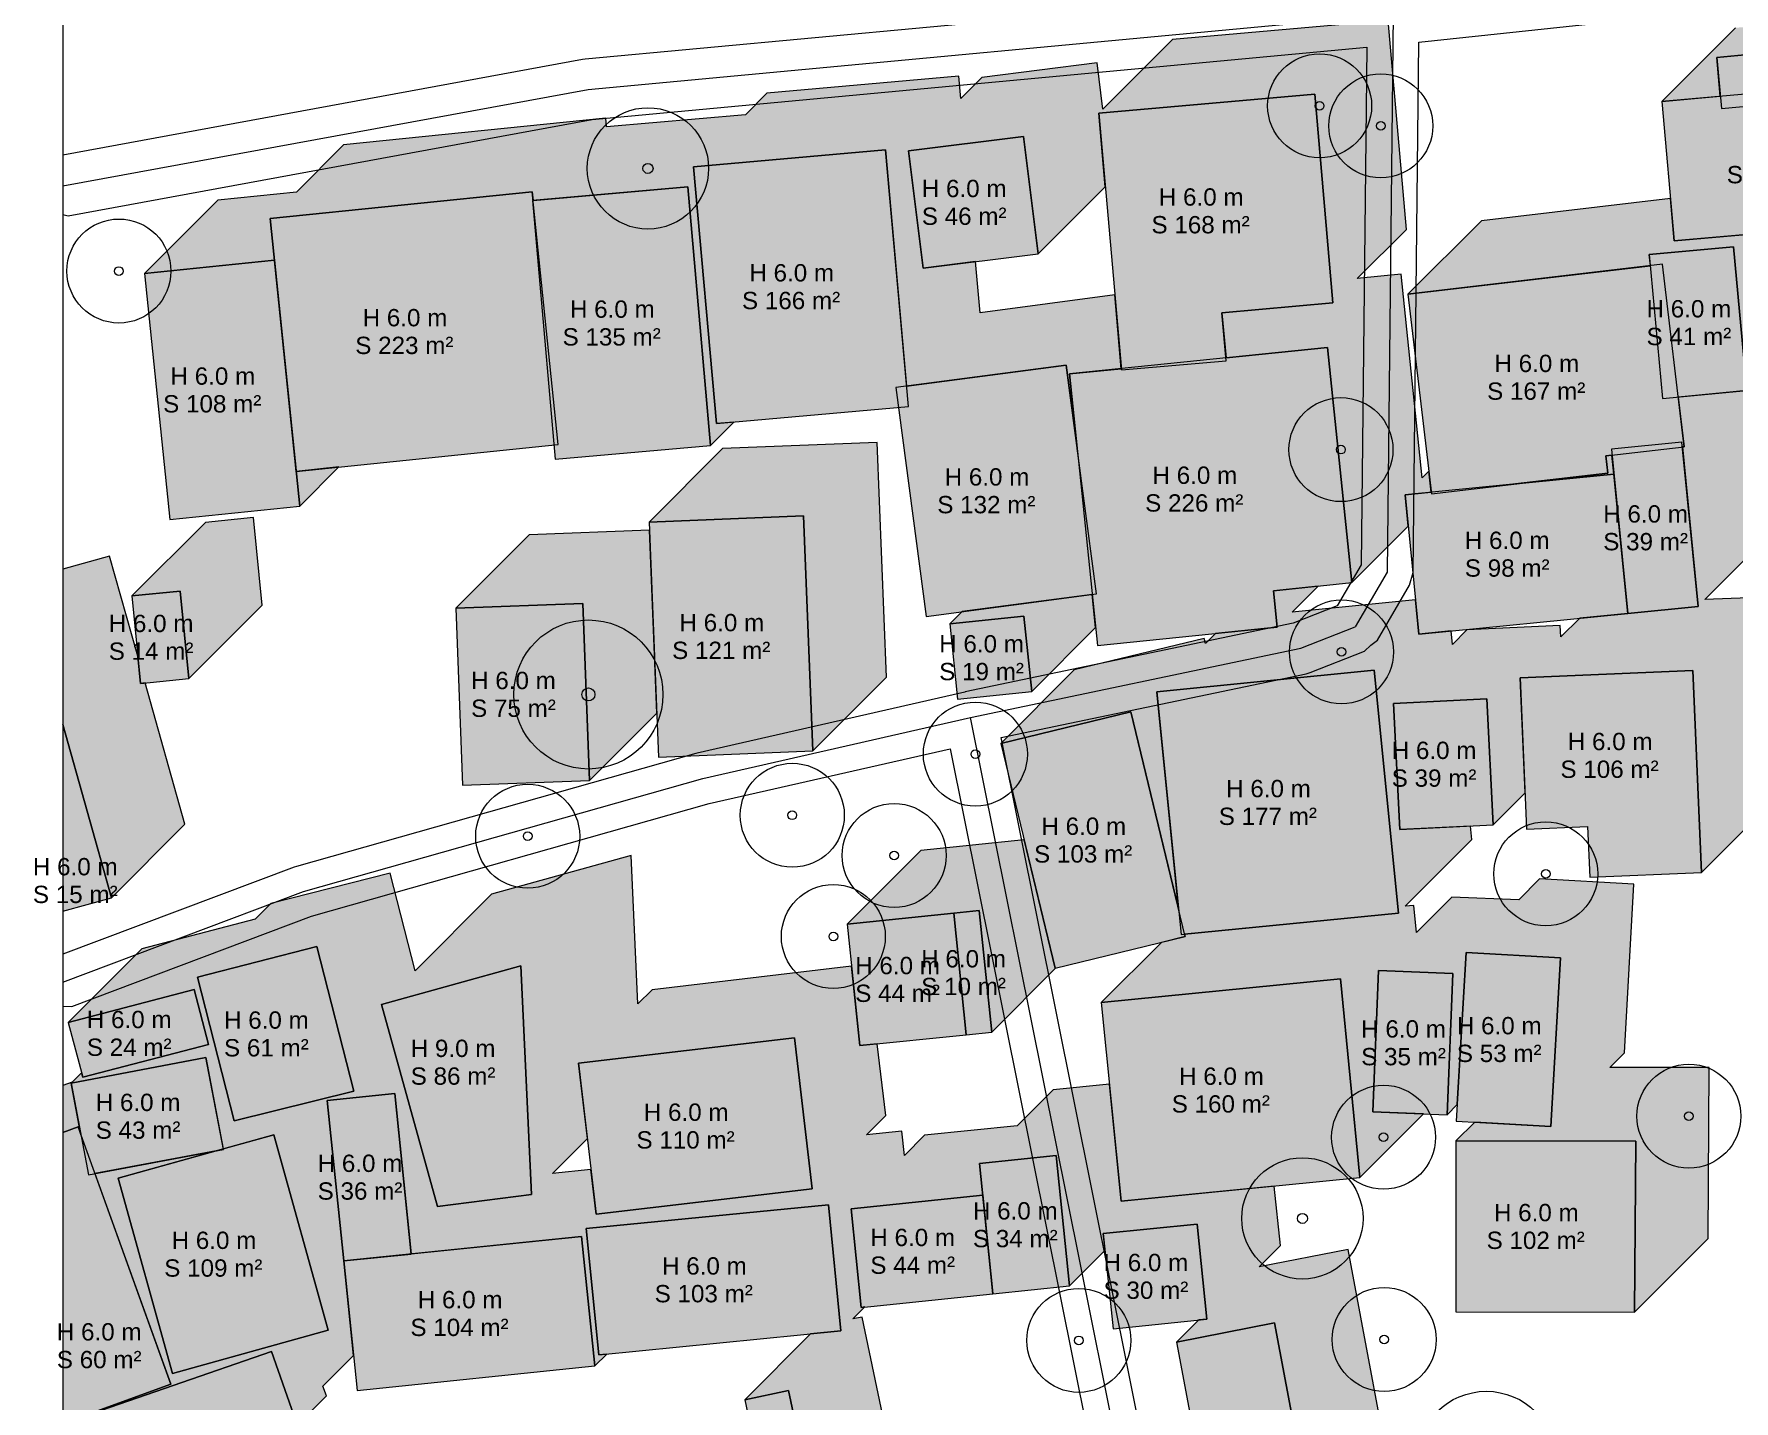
# Model space of a CAD drawing. Header units: metres. Extents: x -4 to 969, y -5 to 964.
# Drawn here: x -1.7 to 96.4, y 790.8 to 869.7 of the extents above; entities that cross this region are included whole.
import ezdxf

# ---------------------------------------------------------------- set-up
doc = ezdxf.new("R2010")
doc.units = ezdxf.units.M
doc.header["$MEASUREMENT"] = 0
for name, color, linetype, lineweight, true_color in [('TPX_BUILDING_AREAS_TEXT', 7, 'CONTINUOUS', 0, 0x000000), ('TPX_BUILDING_HEIGHTS_TEXT', 7, 'CONTINUOUS', 0, 0x000000), ('TPX_BUILDINGS', 7, 'CONTINUOUS', 0, 0x000000), ('TPX_BUILDINGS_HATCH', 7, 'CONTINUOUS', 0, 0xf0f0f0), ('TPX_BUILDINGS_SHADOWS_HATCH', 7, 'CONTINUOUS', 0, 0x000000), ('TPX_BUILDINGS_SHADOWS_OUTLINES', 7, 'CONTINUOUS', 0, 0x000000), ('TPX_FRAME_PROJECT', 7, 'CONTINUOUS', 0, 0x000000), ('TPX_ROADS_AXES', 7, 'CONTINUOUS', 0, 0x323232), ('TPX_ROADS_CONTOURS', 7, 'CONTINUOUS', 0, 0x646464), ('TPX_VEGETATION_TREES_INDIVIDUAL', 7, 'CONTINUOUS', 0, 0x136734)]:
    doc.layers.add(name, color=color, linetype=linetype, lineweight=lineweight, true_color=true_color)
doc.styles.add('TPX_TEXTE', font='arial.ttf')

# ---------------------------------------------------------------- blocks, each defined once
blk = doc.blocks.new('TREETR003_CR040')
at = {"layer": 'TPX_VEGETATION_TREES_INDIVIDUAL'}
for radius in [4, 0.333]:
    blk.add_circle((0, 0, 0.036), radius, dxfattribs=at)
blk = doc.blocks.new('TREETR003_CR030')
at = {"layer": 'TPX_VEGETATION_TREES_INDIVIDUAL'}
for radius in [3, 0.25]:
    blk.add_circle((0, 0, 0.036), radius, dxfattribs=at)
blk = doc.blocks.new('TREETR004_CR043')
at = {"layer": 'TPX_VEGETATION_TREES_INDIVIDUAL'}
for radius in [4.3, 0.375]:
    blk.add_circle((0, 0, 0.036), radius, dxfattribs=at)
blk = doc.blocks.new('TREETR003_CR035')
at = {"layer": 'TPX_VEGETATION_TREES_INDIVIDUAL'}
for radius in [3.5, 0.292]:
    blk.add_circle((0, 0, 0.036), radius, dxfattribs=at)

msp = doc.modelspace()

# ---------------------------------------------------------------- hatches: boundary and pattern name
at = {"layer": 'TPX_BUILDINGS_HATCH'}
for points in [[(103.13, 869.079), (95.444, 868.35), (95.715, 865.398), (103.412, 866.128), (103.13, 869.079)], [(105.862, 867.008), (92.287, 865.82), (92.988, 857.772), (106.564, 858.96), (105.862, 867.008)], [(72.246, 866.239), (59.787, 865.143), (61.088, 850.318), (67.142, 850.843), (66.894, 853.618), (73.298, 854.189), (72.246, 866.239)], [(55.444, 863.792), (48.799, 862.955), (49.65, 856.19), (56.295, 857.027), (55.444, 863.792)], [(47.474, 863.029), (36.394, 862.047), (37.717, 847.222), (48.797, 848.204), (47.474, 863.029)], [(27.09, 860.605), (11.961, 859.059), (13.469, 844.467), (28.588, 846.013), (27.09, 860.605)], [(36.069, 860.885), (27.103, 860.097), (28.415, 845.172), (37.381, 845.96), (36.069, 860.885)], [(96.417, 857.427), (91.556, 856.983), (92.324, 848.669), (97.185, 849.125), (96.417, 857.427)], [(12.209, 856.649), (4.71, 855.876), (6.173, 841.682), (13.672, 842.455), (12.209, 856.649)], [(92.324, 856.421), (77.622, 854.688), (78.98, 843.169), (89.16, 844.37), (89.048, 845.365), (93.558, 845.886), (92.324, 856.421)], [(72.988, 851.612), (58.099, 850.088), (59.709, 834.412), (70.087, 835.481), (69.873, 837.581), (74.384, 838.047), (72.988, 851.612)], [(57.901, 850.596), (48.082, 849.297), (49.827, 836.099), (59.646, 837.398), (57.901, 850.596)], [(93.437, 846.151), (89.364, 845.742), (90.311, 836.268), (94.372, 836.677), (93.437, 846.151)], [(89.511, 844.304), (77.458, 843.11), (78.258, 835.073), (90.311, 836.268), (89.511, 844.304)], [(42.748, 841.895), (33.835, 841.538), (34.377, 827.983), (43.289, 828.34), (42.748, 841.895)], [(6.765, 837.559), (3.985, 837.275), (4.48, 832.234), (7.272, 832.507), (6.765, 837.559)], [(30.015, 836.839), (22.679, 836.564), (23.058, 826.359), (30.394, 826.634), (30.015, 836.839)], [(55.467, 836.103), (51.186, 835.66), (51.636, 831.327), (55.917, 831.77), (55.467, 836.103)], [(75.679, 832.987), (63.144, 831.746), (64.531, 817.739), (77.076, 818.98), (75.679, 832.987)], [(94.076, 832.972), (84.101, 832.557), (84.476, 823.811), (87.991, 823.965), (88.12, 821.046), (94.569, 821.318), (94.076, 832.972)], [(82.178, 831.335), (76.791, 831.077), (77.15, 823.802), (82.537, 824.06), (82.178, 831.335)], [(61.625, 830.581), (54.129, 828.768), (57.276, 815.795), (64.772, 817.619), (61.625, 830.581)], [(0, 829.855), (0, 819.078), (2.807, 819.866), (0, 829.855)], [(51.419, 818.974), (45.267, 818.338), (45.987, 811.329), (52.14, 811.955), (51.419, 818.974)], [(52.886, 819.122), (51.419, 818.974), (52.14, 811.955), (53.607, 812.113), (52.886, 819.122)], [(14.652, 817.047), (7.769, 815.28), (9.884, 806.993), (16.789, 808.693), (14.652, 817.047)], [(80.981, 816.702), (80.417, 806.969), (85.872, 806.664), (86.425, 816.397), (80.981, 816.702)], [(26.427, 815.93), (18.385, 813.695), (21.615, 802.049), (27.045, 802.739), (26.427, 815.93)], [(75.925, 815.659), (75.597, 807.498), (79.88, 807.333), (80.207, 815.483), (75.925, 815.659)], [(7.574, 814.561), (0.319, 812.672), (1.15, 809.511), (8.405, 811.4), (7.574, 814.561)], [(73.725, 815.178), (59.931, 813.812), (61.07, 802.348), (74.853, 803.714), (73.725, 815.178)], [(42.219, 811.783), (29.761, 810.31), (30.782, 801.6), (43.251, 803.061), (42.219, 811.783)], [(8.264, 810.637), (0.483, 809.167), (1.483, 803.873), (9.265, 805.332), (8.264, 810.637)], [(19.155, 808.567), (15.258, 808.169), (16.215, 798.905), (20.101, 799.303), (19.155, 808.567)], [(0, 806.316), (0, 790.323), (0.253, 789.627), (6.237, 791.8), (0.884, 806.636), (0, 806.316)], [(12.175, 806.181), (3.192, 803.678), (6.333, 792.408), (15.317, 794.91), (12.175, 806.181)], [(80.399, 805.83), (80.382, 795.967), (90.709, 795.951), (90.769, 805.815), (80.399, 805.83)], [(57.317, 804.98), (52.905, 804.526), (53.671, 797.009), (58.094, 797.463), (57.317, 804.98)], [(53.086, 802.691), (45.488, 801.917), (46.063, 796.224), (53.671, 797.009), (53.086, 802.691)], [(44.184, 802.146), (30.204, 800.769), (30.925, 793.484), (44.906, 794.861), (44.184, 802.146)], [(65.453, 801.034), (60.045, 800.477), (60.619, 794.993), (66.027, 795.55), (65.453, 801.034)], [(29.943, 800.315), (16.215, 798.905), (16.98, 791.421), (30.708, 792.842), (29.943, 800.315)], [(69.926, 795.329), (64.268, 794.219), (67.247, 778.326), (72.917, 779.392), (69.926, 795.329)], [(12.046, 793.674), (0.69, 789.75), (2.7, 783.994), (10.97, 786.87), (10.264, 788.925), (13.327, 789.995), (12.046, 793.674)], [(41.882, 791.424), (39.354, 790.886), (40.708, 784.455), (43.236, 784.981), (41.882, 791.424)]]:
    msp.add_hatch(color=256, dxfattribs=at).paths.add_polyline_path(points)
at = {"layer": 'TPX_BUILDINGS_SHADOWS_HATCH'}
for points in [[(96.529, 870.063), (92.287, 865.82), (95.65, 866.114), (95.444, 868.35), (103.13, 869.079), (103.348, 866.788), (105.862, 867.008), (106.467, 860.065), (106.725, 860.121), (109.243, 848.65), (99.362, 846.488), (99.196, 846.322), (110.066, 847.845), (110.547, 844.452), (99.743, 842.939), (99.699, 842.896), (113.908, 844.528), (114.986, 835.076), (115.761, 828.289), (114.857, 828.186), (115.867, 817.906), (120.109, 822.148), (119.171, 831.699), (120.003, 832.532), (119.229, 839.319), (118.151, 848.77), (114.439, 848.344), (114.789, 848.695), (114.309, 852.088), (112.415, 851.823), (113.485, 852.893), (110.967, 864.364), (110.71, 864.308), (110.105, 871.251), (107.591, 871.031), (107.372, 873.322), (99.687, 872.593), (97.217, 870.123), (96.529, 870.063)], [(8.952, 860.119), (4.71, 855.876), (12.209, 856.649), (13.672, 842.455), (15.937, 844.719), (13.469, 844.467), (11.961, 859.059), (27.09, 860.605), (27.142, 860.1), (36.069, 860.885), (37.381, 845.96), (38.733, 847.312), (37.717, 847.222), (36.394, 862.047), (47.474, 863.029), (48.692, 849.378), (57.901, 850.596), (58.556, 845.642), (58.099, 850.088), (61.081, 850.393), (60.708, 854.649), (52.934, 853.62), (52.671, 856.571), (49.65, 856.19), (48.799, 862.955), (55.444, 863.792), (56.295, 857.027), (60.16, 860.893), (59.787, 865.143), (72.246, 866.239), (73.298, 854.189), (66.894, 853.618), (67.127, 851.012), (72.988, 851.612), (74.384, 838.047), (77.638, 841.301), (77.458, 843.11), (78.969, 843.259), (78.825, 844.477), (78.441, 844.093), (77.23, 855.854), (74.705, 855.596), (77.541, 858.432), (76.489, 870.482), (64.03, 869.385), (60.021, 865.376), (59.686, 868.035), (53.042, 867.198), (51.831, 865.987), (51.716, 867.272), (40.637, 866.29), (39.394, 865.047), (31.385, 864.343), (31.333, 864.848), (16.204, 863.302), (13.488, 860.586), (8.952, 860.119)], [(58.372, 833.011), (54.129, 828.768), (61.625, 830.581), (64.385, 819.214), (63.144, 831.746), (75.679, 832.987), (77.076, 818.98), (64.737, 817.76), (64.772, 817.619), (63.405, 817.286), (59.931, 813.812), (73.725, 815.178), (74.853, 803.714), (78.524, 807.385), (75.597, 807.498), (75.925, 815.659), (80.207, 815.483), (79.88, 807.333), (80.473, 807.926), (80.981, 816.702), (86.425, 816.397), (85.872, 806.664), (81.478, 806.91), (80.399, 805.83), (90.769, 805.815), (90.709, 795.952), (94.952, 800.194), (95.011, 810.058), (89.274, 810.066), (90.114, 810.907), (90.667, 820.639), (85.224, 820.945), (84.023, 819.744), (80.168, 819.902), (78.122, 817.856), (77.968, 819.42), (77.467, 819.371), (81.319, 823.223), (81.242, 823.998), (77.15, 823.801), (76.791, 831.077), (82.178, 831.335), (82.537, 824.06), (84.386, 825.909), (84.101, 832.557), (94.076, 832.972), (94.569, 821.318), (98.812, 825.561), (98.319, 837.214), (94.762, 837.066), (98.615, 840.92), (97.749, 849.69), (98.017, 849.958), (96.972, 854.742), (104.107, 856.299), (103.584, 858.699), (92.988, 857.772), (92.775, 860.216), (81.865, 858.93), (77.622, 854.688), (91.615, 856.337), (91.556, 856.983), (96.417, 857.428), (97.185, 849.125), (93.222, 848.753), (93.558, 845.886), (93.464, 845.875), (94.372, 836.677), (90.311, 836.268), (87.537, 835.993), (86.453, 834.909), (86.42, 835.578), (81.033, 835.319), (80.196, 834.482), (80.119, 835.257), (78.258, 835.073), (78.061, 837.045), (70.947, 836.341), (72.454, 837.848), (69.873, 837.581), (70.087, 835.481), (66.511, 835.113), (65.937, 834.539), (65.868, 834.823), (58.372, 833.011)], [(38.077, 845.781), (33.835, 841.538), (42.748, 841.895), (43.289, 828.34), (47.532, 832.582), (46.99, 846.138), (38.077, 845.781)], [(89.16, 844.37), (83.837, 843.742), (89.508, 844.304), (89.398, 845.405), (89.048, 845.365), (89.16, 844.37)], [(8.227, 841.517), (3.985, 837.275), (6.765, 837.559), (7.272, 832.507), (11.515, 836.75), (11.008, 841.802), (8.227, 841.517)], [(26.922, 840.807), (22.679, 836.564), (30.015, 836.839), (30.394, 826.634), (34.275, 830.515), (33.854, 841.067), (26.922, 840.807)], [(0, 838.817), (0, 829.855), (2.807, 819.866), (7.05, 824.109), (4.759, 832.261), (4.48, 832.234), (4.326, 833.799), (2.703, 839.578), (0, 838.817)], [(51.899, 836.373), (51.186, 835.66), (55.467, 836.103), (55.917, 831.77), (59.602, 835.455), (59.406, 837.366), (51.899, 836.373)], [(49.509, 822.58), (45.267, 818.338), (51.419, 818.974), (52.886, 819.122), (53.607, 812.113), (57.292, 815.799), (57.276, 815.795), (55.48, 823.198), (49.509, 822.58)]]:
    msp.add_hatch(color=256, dxfattribs=at).paths.add_polyline_path(points)
h = msp.add_hatch(color=256, dxfattribs=at)
h.paths.add_polyline_path([(0, 756.04), (0, 755.465), (7.39, 759.315), (7.551, 759.006), (14.499, 762.508), (20.407, 765.496), (14.167, 763.58), (13.936, 764.329), (11.793, 763.249), (11.633, 763.557), (9.182, 762.281), (12.241, 765.339), (9.901, 771.901), (9.621, 771.801), (10.042, 772.222), (8.043, 778.498), (8.028, 778.493), (11.559, 782.024), (9.968, 786.522), (2.7, 783.994), (0.69, 789.75), (12.046, 793.674), (13.327, 789.995), (10.264, 788.925), (10.97, 786.87), (15.213, 791.113), (15.016, 791.685), (16.773, 793.442), (16.215, 798.905), (15.258, 808.169), (19.155, 808.567), (20.101, 799.304), (29.943, 800.315), (30.708, 792.842), (31.397, 793.53), (30.925, 793.484), (30.204, 800.769), (44.184, 802.146), (44.906, 794.861), (43.156, 794.688), (39.354, 790.886), (41.882, 791.424), (43.236, 784.981), (47.479, 789.224), (46.125, 795.667), (45.6, 795.555), (46.293, 796.248), (46.063, 796.224), (45.488, 801.917), (53.086, 802.691), (53.669, 797.026), (52.905, 804.526), (57.317, 804.98), (58.094, 797.463), (60.146, 799.516), (60.045, 800.477), (65.453, 801.034), (66.027, 795.55), (65.551, 795.501), (64.268, 794.219), (69.926, 795.329), (72.917, 779.392), (67.247, 778.326), (67.178, 778.696), (65.597, 777.116), (72.768, 777.844), (72.948, 776.019), (68.372, 775.547), (67.11, 774.285), (66.988, 775.324), (60.748, 774.587), (56.505, 770.345), (62.745, 771.081), (63.474, 764.88), (64.972, 766.377), (64.43, 771.606), (73.308, 772.526), (74.177, 764.039), (73.41, 771.553), (78.697, 772.099), (79.485, 764.482), (74.187, 763.948), (67.951, 763.3), (66.276, 761.625), (74.353, 762.42), (74.344, 762.511), (83.934, 763.489), (84.756, 755.496), (88.252, 758.992), (84.441, 758.602), (83.788, 764.926), (90.527, 765.624), (89.634, 769.31), (93.245, 770.183), (95.526, 761.155), (99.185, 764.813), (98.364, 764.524), (96.244, 770.843), (103.147, 773.152), (105.234, 766.943), (103.227, 766.236), (98.995, 762.005), (107.189, 765.08), (110.289, 756.828), (110.457, 756.996), (109.381, 760.375), (114.731, 762.082), (117.924, 752.017), (112.585, 750.311), (112.202, 751.515), (109.152, 748.465), (115.447, 749.091), (115.728, 746.272), (122.822, 746.967), (123.566, 739.394), (121.454, 739.186), (122.288, 730.732), (126.471, 734.915), (125.998, 739.036), (152.326, 742.051), (153.449, 732.257), (157.692, 736.5), (156.569, 746.294), (141.054, 744.517), (143.568, 747.032), (142.525, 756.074), (139.211, 755.691), (141.315, 757.796), (141.228, 757.997), (136.277, 756.017), (131.922, 766.543), (137.829, 768.981), (140.954, 761.417), (138.409, 768.861), (144.634, 770.99), (148.819, 758.75), (153.062, 762.993), (148.877, 775.233), (142.652, 773.104), (142.276, 772.728), (142.071, 773.224), (136.165, 770.785), (135.826, 770.447), (135.551, 771.082), (135.496, 771.058), (139.711, 775.274), (137.656, 780.835), (129.572, 777.832), (127.945, 776.205), (127.121, 778.191), (123.478, 776.666), (123.269, 776.457), (123.05, 777.085), (120.862, 776.315), (116.62, 772.073), (118.807, 772.842), (121.048, 766.424), (118.871, 765.666), (118.59, 766.466), (118.204, 766.079), (113.624, 764.618), (113.315, 764.309), (111.431, 769.322), (105.32, 767.029), (106.705, 768.413), (106.03, 768.173), (103.779, 774.359), (111.973, 777.345), (113.385, 773.391), (111.876, 772.845), (112.714, 770.558), (116.957, 774.801), (116.377, 776.382), (117.628, 777.633), (116.317, 781.303), (99.107, 773.706), (97.959, 772.559), (97.814, 773.136), (90.02, 769.696), (89.661, 769.337), (89.069, 769.276), (88.966, 769.231), (88.952, 769.264), (88.03, 769.168), (86.413, 767.551), (82.116, 767.113), (83.728, 768.725), (82.94, 776.342), (77.652, 775.796), (77.551, 776.769), (73.252, 776.323), (77.191, 780.262), (77.011, 782.086), (75.453, 781.928), (77.16, 783.635), (74.169, 799.572), (69.042, 798.566), (70.27, 799.793), (69.911, 803.224), (61.07, 802.348), (60.399, 809.103), (57.148, 808.768), (55.084, 806.705), (49.731, 806.16), (48.565, 804.994), (48.427, 806.389), (46.376, 806.187), (47.494, 807.304), (47.005, 811.433), (45.987, 811.329), (45.516, 815.914), (34.004, 814.553), (33.192, 813.741), (32.791, 822.294), (24.749, 820.059), (20.338, 815.648), (18.895, 821.289), (12.012, 819.523), (11.108, 818.619), (4.562, 816.914), (0.319, 812.672), (7.574, 814.561), (8.405, 811.4), (1.15, 809.511), (1.083, 809.767), (0.536, 809.22), (0, 809.027), (0, 806.316), (0.884, 806.636), (1.046, 806.188), (0.483, 809.167), (8.264, 810.637), (9.258, 805.368), (12.175, 806.181), (15.317, 794.91), (6.333, 792.408), (3.192, 803.678), (8.848, 805.254), (1.856, 803.943), (6.237, 791.8), (0.253, 789.627), (1.952, 784.932), (0, 784.225), (0, 783.052), (4.855, 784.741), (7.316, 777.781), (0, 775.315), (0, 773.033), (3.8, 774.255), (5.8, 767.98), (0, 766.131), (0, 765.635), (5.658, 767.659), (7.998, 761.097), (2.397, 759.091), (3.092, 757.146), (0, 756.04)])
h.paths.add_polyline_path([(7.769, 815.28), (14.652, 817.047), (16.789, 808.693), (9.884, 806.993), (7.769, 815.28)], flags=16)
h.paths.add_polyline_path([(18.385, 813.695), (26.427, 815.93), (27.045, 802.739), (21.615, 802.049), (18.385, 813.695)], flags=16)
h.paths.add_polyline_path([(28.254, 803.948), (30.271, 805.965), (29.761, 810.31), (42.219, 811.783), (43.251, 803.061), (30.782, 801.6), (30.48, 804.177), (28.254, 803.948)], flags=16)
h.paths.add_polyline_path([(114.937, 762.813), (125.809, 767.521), (126.922, 764.947), (131.308, 766.839), (137.073, 753.553), (132.896, 751.742), (132.294, 751.14), (138.282, 751.831), (139.326, 742.789), (133.338, 742.098), (133.163, 743.613), (130.241, 743.279), (126.118, 739.155), (125.867, 741.695), (127.809, 743.637), (127.253, 749.295), (126.267, 748.867), (125.328, 751.039), (119.971, 750.515), (119.831, 751.919), (119.688, 751.856), (114.937, 762.813)], flags=16)
h.paths.add_polyline_path([(119.236, 772.423), (122.878, 773.948), (125.359, 767.973), (121.716, 766.459), (119.236, 772.423)], flags=16)
h.paths.add_polyline_path([(127.614, 775.874), (132.975, 777.78), (135.468, 771.031), (135.217, 770.938), (131.165, 769.19), (131.071, 769.406), (130.13, 769.059), (129.259, 771.42), (128.46, 771.074), (129.136, 771.751), (127.614, 775.874)], flags=16)

# ---------------------------------------------------------------- linework, layer by layer
at = {"layer": 'TPX_BUILDINGS', "elevation": 0.042}
for points in [[(103.13, 869.079), (95.444, 868.35), (95.715, 865.398), (103.412, 866.128)], [(105.862, 867.008), (92.287, 865.82), (92.988, 857.772), (106.564, 858.96)], [(72.246, 866.239), (59.787, 865.143), (61.088, 850.318), (67.142, 850.843), (66.894, 853.618), (73.298, 854.189)], [(55.444, 863.792), (48.799, 862.955), (49.65, 856.19), (56.295, 857.027)], [(47.474, 863.029), (36.394, 862.047), (37.717, 847.222), (48.797, 848.204)], [(27.09, 860.605), (11.961, 859.059), (13.469, 844.467), (28.588, 846.013)], [(36.069, 860.885), (27.103, 860.097), (28.415, 845.172), (37.381, 845.96)], [(96.417, 857.427), (91.556, 856.983), (92.324, 848.669), (97.185, 849.125)], [(12.209, 856.649), (4.71, 855.876), (6.173, 841.682), (13.672, 842.455)], [(92.324, 856.421), (77.622, 854.688), (78.98, 843.169), (89.16, 844.37), (89.048, 845.365), (93.558, 845.886)], [(72.988, 851.612), (58.099, 850.088), (59.709, 834.412), (70.087, 835.481), (69.873, 837.581), (74.384, 838.047)], [(57.901, 850.596), (48.082, 849.297), (49.827, 836.099), (59.646, 837.398)], [(93.437, 846.151), (89.364, 845.742), (90.311, 836.268), (94.372, 836.677)], [(89.511, 844.304), (77.458, 843.11), (78.258, 835.073), (90.311, 836.268)], [(42.748, 841.895), (33.835, 841.538), (34.377, 827.983), (43.289, 828.34)], [(6.765, 837.559), (3.985, 837.275), (4.48, 832.234), (7.272, 832.507)], [(30.015, 836.839), (22.679, 836.564), (23.058, 826.359), (30.394, 826.634)], [(55.467, 836.103), (51.186, 835.66), (51.636, 831.327), (55.917, 831.77)], [(75.679, 832.987), (63.144, 831.746), (64.531, 817.739), (77.076, 818.98)], [(94.076, 832.972), (84.101, 832.557), (84.476, 823.811), (87.991, 823.965), (88.12, 821.046), (94.569, 821.318)], [(82.178, 831.335), (76.791, 831.077), (77.15, 823.802), (82.537, 824.06)], [(61.625, 830.581), (54.129, 828.768), (57.276, 815.795), (64.772, 817.619)], [(0, 829.855), (0, 819.078), (2.807, 819.866)], [(51.419, 818.974), (45.267, 818.338), (45.987, 811.329), (52.14, 811.955)], [(52.886, 819.122), (51.419, 818.974), (52.14, 811.955), (53.607, 812.113)], [(14.652, 817.047), (7.769, 815.28), (9.884, 806.993), (16.789, 808.693)], [(80.981, 816.702), (80.417, 806.969), (85.872, 806.664), (86.425, 816.397)], [(26.427, 815.93), (18.385, 813.695), (21.615, 802.049), (27.045, 802.739)], [(75.925, 815.659), (75.597, 807.498), (79.88, 807.333), (80.207, 815.483)], [(7.574, 814.561), (0.319, 812.672), (1.15, 809.511), (8.405, 811.4)], [(73.725, 815.178), (59.931, 813.812), (61.07, 802.348), (74.853, 803.714)], [(42.219, 811.783), (29.761, 810.31), (30.782, 801.6), (43.251, 803.061)], [(8.264, 810.637), (0.483, 809.167), (1.483, 803.873), (9.265, 805.332)], [(19.155, 808.567), (15.258, 808.169), (16.215, 798.905), (20.101, 799.303)], [(0, 806.316), (0, 790.323), (0.253, 789.627), (6.237, 791.8), (0.884, 806.636)], [(12.175, 806.181), (3.192, 803.678), (6.333, 792.408), (15.317, 794.91)], [(80.399, 805.83), (80.382, 795.967), (90.709, 795.951), (90.769, 805.815)], [(57.317, 804.98), (52.905, 804.526), (53.671, 797.009), (58.094, 797.463)], [(53.086, 802.691), (45.488, 801.917), (46.063, 796.224), (53.671, 797.009)], [(44.184, 802.146), (30.204, 800.769), (30.925, 793.484), (44.906, 794.861)], [(65.453, 801.034), (60.045, 800.477), (60.619, 794.993), (66.027, 795.55)], [(29.943, 800.315), (16.215, 798.905), (16.98, 791.421), (30.708, 792.842)], [(69.926, 795.329), (64.268, 794.219), (67.247, 778.326), (72.917, 779.392)], [(12.046, 793.674), (0.69, 789.75), (2.7, 783.994), (10.97, 786.87), (10.264, 788.925), (13.327, 789.995)], [(41.882, 791.424), (39.354, 790.886), (40.708, 784.455), (43.236, 784.981)]]:
    msp.add_lwpolyline(points, close=True, dxfattribs=at)
at = {"layer": 'TPX_BUILDINGS_SHADOWS_OUTLINES', "elevation": 0.039}
for points in [[(8.952, 860.119), (4.71, 855.876), (12.209, 856.649), (13.672, 842.455), (15.937, 844.719), (13.469, 844.467), (11.961, 859.059), (27.09, 860.605), (27.142, 860.1), (36.069, 860.885), (37.381, 845.96), (38.733, 847.312), (37.717, 847.222), (36.394, 862.047), (47.474, 863.029), (48.692, 849.378), (57.901, 850.596), (58.556, 845.642), (58.099, 850.088), (61.081, 850.393), (60.708, 854.649), (52.934, 853.62), (52.671, 856.571), (49.65, 856.19), (48.799, 862.955), (55.444, 863.792), (56.295, 857.027), (60.16, 860.893), (59.787, 865.143), (72.246, 866.239), (73.298, 854.189), (66.894, 853.618), (67.127, 851.012), (72.988, 851.612), (74.384, 838.047), (77.638, 841.301), (77.458, 843.11), (78.969, 843.259), (78.825, 844.477), (78.441, 844.093), (77.23, 855.854), (74.705, 855.596), (77.541, 858.432), (76.489, 870.482), (64.03, 869.385), (60.021, 865.376), (59.686, 868.035), (53.042, 867.198), (51.831, 865.987), (51.716, 867.272), (40.637, 866.29), (39.394, 865.047), (31.385, 864.343), (31.333, 864.848), (16.204, 863.302), (13.488, 860.586)], [(38.077, 845.781), (33.835, 841.538), (42.748, 841.895), (43.289, 828.34), (47.532, 832.582), (46.99, 846.138)], [(89.16, 844.37), (83.837, 843.742), (89.508, 844.304), (89.398, 845.405), (89.048, 845.365)], [(8.227, 841.517), (3.985, 837.275), (6.765, 837.559), (7.272, 832.507), (11.515, 836.75), (11.008, 841.802)], [(26.922, 840.807), (22.679, 836.564), (30.015, 836.839), (30.394, 826.634), (34.275, 830.515), (33.854, 841.067)], [(0, 838.817), (0, 829.855), (2.807, 819.866), (7.05, 824.109), (4.759, 832.261), (4.48, 832.234), (4.326, 833.799), (2.703, 839.578)], [(51.899, 836.373), (51.186, 835.66), (55.467, 836.103), (55.917, 831.77), (59.602, 835.455), (59.406, 837.366)], [(49.509, 822.58), (45.267, 818.338), (51.419, 818.974), (52.886, 819.122), (53.607, 812.113), (57.292, 815.799), (57.276, 815.795), (55.48, 823.198)], [(7.769, 815.28), (14.652, 817.047), (16.789, 808.693), (9.884, 806.993)], [(18.385, 813.695), (26.427, 815.93), (27.045, 802.739), (21.615, 802.049)], [(28.254, 803.948), (30.271, 805.965), (29.761, 810.31), (42.219, 811.783), (43.251, 803.061), (30.782, 801.6), (30.48, 804.177)]]:
    msp.add_lwpolyline(points, close=True, dxfattribs=at)
for points in [[(96.529, 870.063), (92.287, 865.82), (95.65, 866.114), (95.444, 868.35), (103.13, 869.079)], [(103.584, 858.699), (92.988, 857.772), (92.775, 860.216), (81.865, 858.93), (77.622, 854.688), (91.615, 856.337), (91.556, 856.983), (96.417, 857.428), (97.185, 849.125), (93.222, 848.753), (93.558, 845.886), (93.464, 845.875), (94.372, 836.677), (90.311, 836.268), (87.537, 835.993), (86.453, 834.909), (86.42, 835.578), (81.033, 835.319), (80.196, 834.482), (80.119, 835.257), (78.258, 835.073), (78.061, 837.045), (70.947, 836.341), (72.454, 837.848), (69.873, 837.581), (70.087, 835.481), (66.511, 835.113), (65.937, 834.539), (65.868, 834.823), (58.372, 833.011), (54.129, 828.768), (61.625, 830.581), (64.385, 819.214), (63.144, 831.746), (75.679, 832.987), (77.076, 818.98), (64.737, 817.76), (64.772, 817.619), (63.405, 817.286), (59.931, 813.812), (73.725, 815.178), (74.853, 803.714), (78.524, 807.385), (75.597, 807.498), (75.925, 815.659), (80.207, 815.483), (79.88, 807.333), (80.473, 807.926), (80.981, 816.702), (86.425, 816.397), (85.872, 806.664), (81.478, 806.91), (80.399, 805.83), (90.769, 805.815), (90.709, 795.952), (94.952, 800.194), (95.011, 810.058), (89.274, 810.066), (90.114, 810.907), (90.667, 820.639), (85.224, 820.945), (84.023, 819.744), (80.168, 819.902), (78.122, 817.856), (77.968, 819.42), (77.467, 819.371), (81.319, 823.223), (81.242, 823.998), (77.15, 823.801), (76.791, 831.077), (82.178, 831.335), (82.537, 824.06), (84.386, 825.909), (84.101, 832.557), (94.076, 832.972), (94.569, 821.318), (98.812, 825.561)], [(98.319, 837.214), (94.762, 837.066), (98.615, 840.92)], [(77.16, 783.635), (74.169, 799.572), (69.042, 798.566), (70.27, 799.793), (69.911, 803.224), (61.07, 802.348), (60.399, 809.103), (57.148, 808.768), (55.084, 806.705), (49.731, 806.16), (48.565, 804.994), (48.427, 806.389), (46.376, 806.187), (47.494, 807.304), (47.005, 811.433), (45.987, 811.329), (45.516, 815.914), (34.004, 814.553), (33.192, 813.741), (32.791, 822.294), (24.749, 820.059), (20.338, 815.648), (18.895, 821.289), (12.012, 819.523), (11.108, 818.619), (4.562, 816.914), (0.319, 812.672), (7.574, 814.561), (8.405, 811.4), (1.15, 809.511), (1.083, 809.767), (0.536, 809.22), (0, 809.027), (0, 806.316), (0.884, 806.636), (1.046, 806.188), (0.483, 809.167), (8.264, 810.637), (9.258, 805.368), (12.175, 806.181), (15.317, 794.91), (6.333, 792.408), (3.192, 803.678), (8.848, 805.254), (1.856, 803.943), (6.237, 791.8), (0.253, 789.627)], [(10.97, 786.87), (15.213, 791.113), (15.016, 791.685), (16.773, 793.442), (16.215, 798.905), (15.258, 808.169), (19.155, 808.567), (20.101, 799.304), (29.943, 800.315), (30.708, 792.842), (31.397, 793.53), (30.925, 793.484), (30.204, 800.769), (44.184, 802.146), (44.906, 794.861), (43.156, 794.688), (39.354, 790.886), (41.882, 791.424), (43.236, 784.981)], [(47.479, 789.224), (46.125, 795.667), (45.6, 795.555), (46.293, 796.248), (46.063, 796.224), (45.488, 801.917), (53.086, 802.691), (53.669, 797.026), (52.905, 804.526), (57.317, 804.98), (58.094, 797.463), (60.146, 799.516), (60.045, 800.477), (65.453, 801.034), (66.027, 795.55), (65.551, 795.501), (64.268, 794.219), (69.926, 795.329), (72.917, 779.392)], [(0.69, 789.75), (12.046, 793.674), (13.327, 789.995)]]:
    msp.add_lwpolyline(points, dxfattribs=at)
at = {"layer": 'TPX_FRAME_PROJECT', "elevation": 0}
msp.add_lwpolyline([(0, 0), (966.904, 0), (966.904, 960.671), (0, 960.671)], close=True, dxfattribs=at)
at = {"layer": 'TPX_ROADS_AXES', "elevation": 0.03}
for points in [[(0, 860.937), (30.315, 866.508), (76.766, 870.841)], [(76.766, 870.841), (76.43, 838.65), (74.577, 835.494)], [(0, 814.996), (13.888, 820.218), (36.932, 826.752), (52.384, 830.267), (71.438, 834.257), (74.577, 835.494)], [(62.19, 781.474), (52.384, 830.267)]]:
    msp.add_lwpolyline(points, dxfattribs=at)
at = {"layer": 'TPX_ROADS_CONTOURS', "elevation": 0.027}
for points in [[(76.593, 872.582), (30.153, 868.251), (29.999, 868.23), (0, 862.716), (0, 859.283), (0.316, 859.216), (30.555, 864.773), (75.247, 868.941), (74.934, 839.065), (73.546, 836.699), (71.006, 835.699), (52.077, 831.735), (52.051, 831.73), (36.599, 828.214), (36.522, 828.195), (13.479, 821.661), (13.36, 821.622), (0, 816.598), (0, 813.609), (0.528, 813.592), (14.357, 818.792), (37.303, 825.298), (51.217, 828.463), (60.72, 781.178)], [(63.661, 781.77), (54.148, 829.104), (71.745, 832.789), (71.987, 832.862), (75.127, 834.098), (75.48, 834.439), (75.871, 834.734), (77.723, 837.891), (77.93, 838.635), (78.25, 869.239), (102.317, 871.804)]]:
    msp.add_lwpolyline(points, dxfattribs=at)

# ---------------------------------------------------------------- block references
at = {"layer": 'TPX_VEGETATION_TREES_INDIVIDUAL'}
for name, p in [('TREETR003_CR030', (72.53, 865.56, 0.036)), ('TREETR003_CR030', (76.057, 864.403, 0.036)), ('TREETR003_CR035', (33.769, 861.949, 0.036)), ('TREETR003_CR030', (3.239, 856.027, 0.036)), ('TREETR003_CR030', (73.76, 845.72, 0.036)), ('TREETR003_CR030', (73.793, 834.048, 0.036)), ('TREETR004_CR043', (30.33, 831.591, 0.036)), ('TREETR003_CR030', (52.662, 828.152, 0.036)), ('TREETR003_CR030', (42.098, 824.621, 0.036)), ('TREETR003_CR030', (26.828, 823.411, 0.036)), ('TREETR003_CR030', (47.979, 822.303, 0.036)), ('TREETR003_CR030', (85.578, 821.241, 0.036)), ('TREETR003_CR030', (44.467, 817.624, 0.036)), ('TREETR003_CR030', (93.841, 807.257, 0.036)), ('TREETR003_CR030', (76.221, 806.04, 0.036)), ('TREETR003_CR035', (71.535, 801.358, 0.036)), ('TREETR003_CR030', (58.631, 794.318, 0.036)), ('TREETR003_CR030', (76.254, 794.368, 0.036)), ('TREETR003_CR040', (82.148, 787.381, 0.036))]:
    msp.add_blockref(name, p, dxfattribs=at)

# ---------------------------------------------------------------- texts
at = {"layer": 'TPX_BUILDING_AREAS_TEXT', "style": 'TPX_TEXTE'}
for s, p in [('S 110 m²', (96.025, 861.09, 0.045)), ('S 46 m²', (49.572, 858.691, 0.045)), ('S 168 m²', (62.826, 858.201, 0.045)), ('S 166 m²', (39.195, 853.826, 0.045)), ('S 135 m²', (28.842, 851.729, 0.045)), ('S 41 m²', (91.395, 851.751, 0.045)), ('S 223 m²', (16.877, 851.237, 0.045)), ('S 167 m²', (82.194, 848.598, 0.045)), ('S 108 m²', (5.791, 847.866, 0.045)), ('S 132 m²', (50.464, 842.047, 0.045)), ('S 226 m²', (62.46, 842.145, 0.045)), ('S 39 m²', (88.896, 839.911, 0.045)), ('S 98 m²', (80.909, 838.389, 0.045)), ('S 14 m²', (2.651, 833.592, 0.045)), ('S 121 m²', (35.162, 833.639, 0.045)), ('S 19 m²', (50.576, 832.415, 0.045)), ('S 75 m²', (23.562, 830.299, 0.045)), ('S 39 m²', (76.689, 826.268, 0.045)), ('S 106 m²', (86.426, 826.779, 0.045)), ('S 177 m²', (66.708, 824.062, 0.045)), ('S 103 m²', (56.05, 821.89, 0.045)), ('S 15 m²', (-1.725, 819.555, 0.045)), ('S 10 m²', (49.538, 814.241, 0.045)), ('S 44 m²', (45.729, 813.849, 0.045)), ('S 24 m²', (1.387, 810.736, 0.045)), ('S 61 m²', (9.304, 810.704, 0.045)), ('S 53 m²', (80.449, 810.381, 0.045)), ('S 35 m²', (74.927, 810.193, 0.045)), ('S 86 m²', (20.078, 809.071, 0.045)), ('S 160 m²', (63.994, 807.464, 0.045)), ('S 43 m²', (1.9, 805.953, 0.045)), ('S 110 m²', (33.105, 805.388, 0.045)), ('S 36 m²', (14.707, 802.438, 0.045)), ('S 34 m²', (52.522, 799.693, 0.045)), ('S 102 m²', (82.165, 799.594, 0.045)), ('S 109 m²', (5.854, 797.994, 0.045)), ('S 44 m²', (46.601, 798.159, 0.045)), ('S 30 m²', (60.061, 796.713, 0.045)), ('S 103 m²', (34.155, 796.515, 0.045)), ('S 104 m²', (20.06, 794.57, 0.045)), ('S 60 m²', (-0.344, 792.712, 0.045))]:
    msp.add_text(s, height=1, dxfattribs=at).set_placement(p)
at = {"layer": 'TPX_BUILDING_HEIGHTS_TEXT', "style": 'TPX_TEXTE'}
for s, p in [('H 6.0 m', (49.572, 860.291, 0.045)), ('H 6.0 m', (63.251, 859.801, 0.045)), ('H 6.0 m', (39.62, 855.426, 0.045)), ('H 6.0 m', (17.302, 852.837, 0.045)), ('H 6.0 m', (29.267, 853.329, 0.045)), ('H 6.0 m', (91.395, 853.351, 0.045)), ('H 6.0 m', (82.619, 850.198, 0.045)), ('H 6.0 m', (6.216, 849.466, 0.045)), ('H 6.0 m', (62.885, 843.745, 0.045)), ('H 6.0 m', (50.889, 843.647, 0.045)), ('H 6.0 m', (88.896, 841.511, 0.045)), ('H 6.0 m', (80.909, 839.989, 0.045)), ('H 6.0 m', (2.651, 835.192, 0.045)), ('H 6.0 m', (35.587, 835.239, 0.045)), ('H 6.0 m', (50.576, 834.015, 0.045)), ('H 6.0 m', (23.562, 831.899, 0.045)), ('H 6.0 m', (86.851, 828.379, 0.045)), ('H 6.0 m', (76.689, 827.868, 0.045)), ('H 6.0 m', (67.133, 825.662, 0.045)), ('H 6.0 m', (56.475, 823.49, 0.045)), ('H 6.0 m', (-1.725, 821.155, 0.045)), ('H 6.0 m', (45.729, 815.449, 0.045)), ('H 6.0 m', (49.538, 815.841, 0.045)), ('H 6.0 m', (1.387, 812.336, 0.045)), ('H 6.0 m', (9.304, 812.304, 0.045)), ('H 6.0 m', (74.927, 811.793, 0.045)), ('H 6.0 m', (80.449, 811.981, 0.045)), ('H 9.0 m', (20.078, 810.671, 0.045)), ('H 6.0 m', (64.419, 809.064, 0.045)), ('H 6.0 m', (1.9, 807.553, 0.045)), ('H 6.0 m', (33.53, 806.988, 0.045)), ('H 6.0 m', (14.707, 804.038, 0.045)), ('H 6.0 m', (52.522, 801.293, 0.045)), ('H 6.0 m', (82.59, 801.194, 0.045)), ('H 6.0 m', (6.279, 799.594, 0.045)), ('H 6.0 m', (46.601, 799.759, 0.045)), ('H 6.0 m', (34.58, 798.115, 0.045)), ('H 6.0 m', (60.061, 798.313, 0.045)), ('H 6.0 m', (20.485, 796.17, 0.045)), ('H 6.0 m', (-0.344, 794.312, 0.045))]:
    msp.add_text(s, height=1, dxfattribs=at).set_placement(p)

doc.saveas('drawing.dxf')
